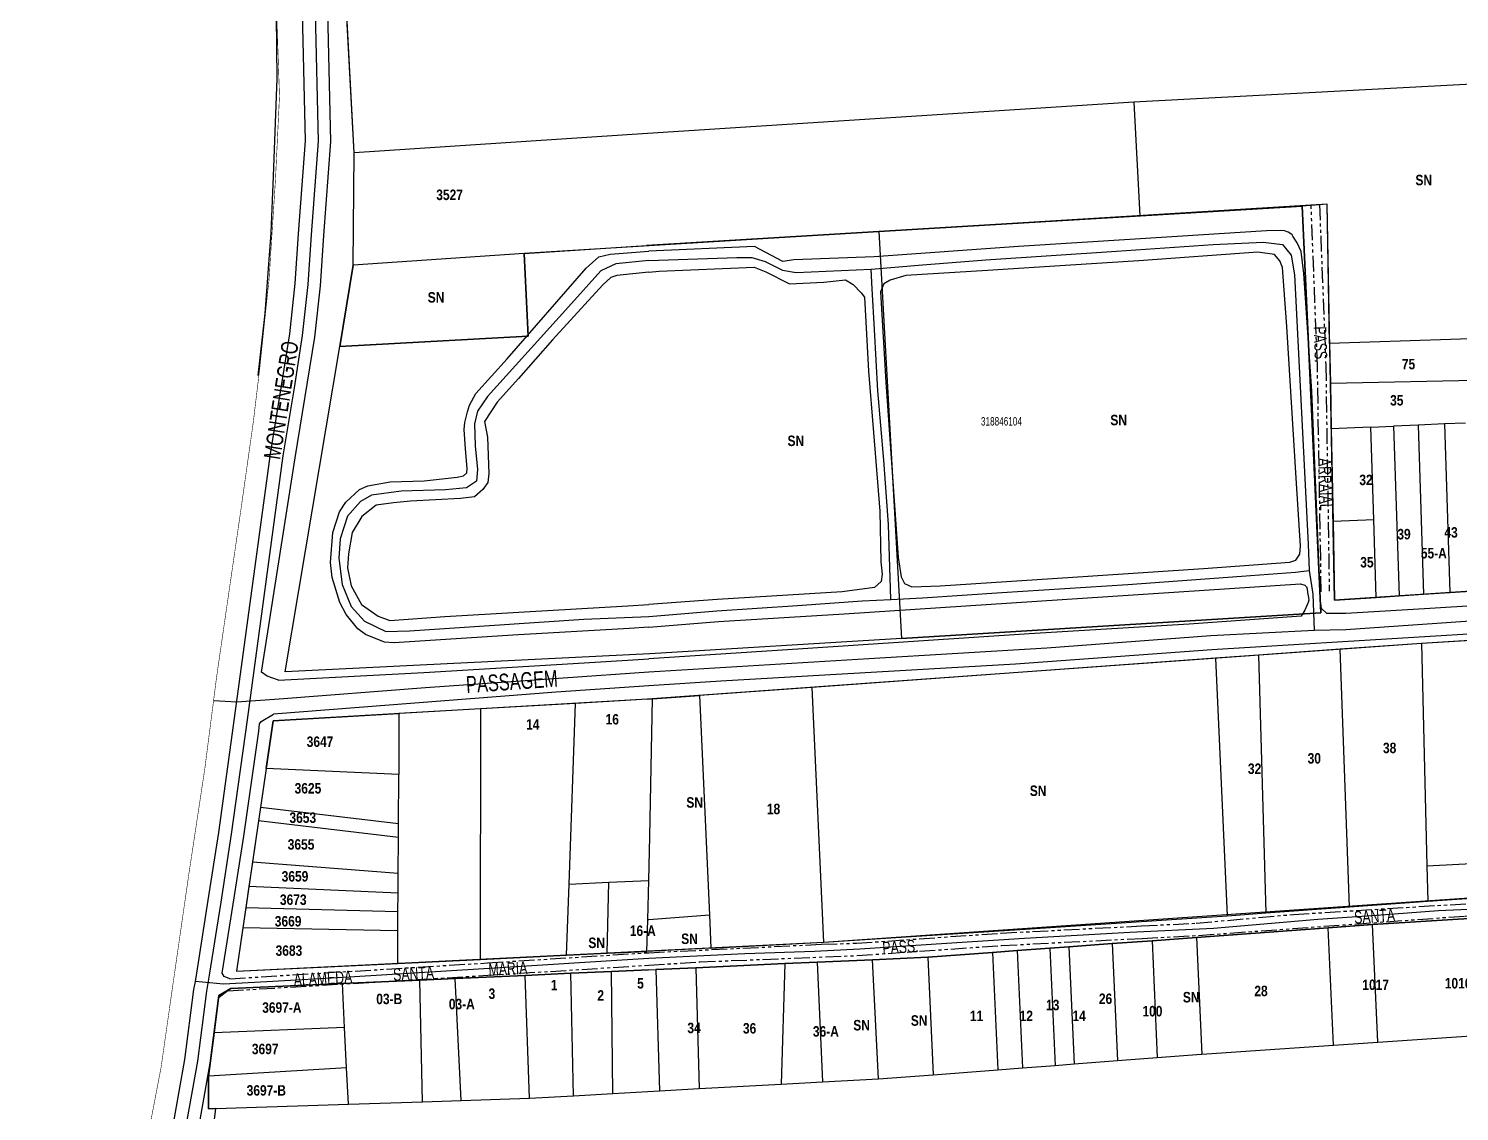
# Model space of a CAD drawing. Extents: x 204834 to 208707, y 4853033 to 4855981.
# Drawn here: x 205648.1 to 205990, y 4853262.4 to 4853521.1 of the extents above; entities that cross this region are included whole.
import ezdxf
from ezdxf.enums import TextEntityAlignment as Align

# ---------------------------------------------------------------- set-up
doc = ezdxf.new("R2010")
doc.units = 0
doc.header["$LTSCALE"] = 1.5
doc.header["$MEASUREMENT"] = 0
doc.linetypes.add('PHANTOMX2', pattern=[5, 2.5, -0.5, 0.5, -0.5, 0.5, -0.5])
for name, color, linetype in [('CD-MALHA-LOTES', 40, 'CONTINUOUS'), ('CD_TXT_QUADRA', 7, 'CONTINUOUS'), ('HD-VALAS-DRENOS', 170, 'CONTINUOUS'), ('LM-LIM-SETOR-FISCAL', 7, 'CONTINUOUS'), ('RU-QUADRAS', 6, 'CONTINUOUS'), ('SV-EIXO-ROD-ESTR', 7, 'CONTINUOUS'), ('SV-EIXO-RUA-N-PAV', 6, 'CONTINUOUS'), ('SV-EIXO-RUA-PAV', 20, 'CONTINUOUS'), ('SV-EST-MUNIC-PAV', 1, 'CONTINUOUS'), ('SV-RUA-NAO-PAV-S-GUIA-C-GUIA', 7, 'PHANTOMX2'), ('SV-RUA-PAVIM-S-GUIA-C-GUIA', 7, 'CONTINUOUS'), ('SV-TXT-MUNIC-PAV', 7, 'CONTINUOUS'), ('SV-TXT-RUA-N-PAV-S-GUIA-C-GUIA', 7, 'CONTINUOUS'), ('SV-TXT-RUA-PAV-S-GUIA-C-GUIA', 7, 'CONTINUOUS'), ('Th_NmrPort', 7, 'CONTINUOUS')]:
    doc.layers.add(name, color=color, linetype=linetype)
doc.styles.add('ARIAL', font='ARIAL.TTF')
doc.styles.get("Standard").update_dxf_attribs({"font": 'swisscbo.ttf'})
doc.linetypes.add('Limite', pattern='A,20,-3,[130,ltypeshp.shx,S=6.35,R=0,X=0,Y=0],-3,20', length=46)

msp = doc.modelspace()

# ---------------------------------------------------------------- linework, layer by layer
at = {"layer": 'CD-MALHA-LOTES', "linetype": 'Continuous'}
for p, q in [((206110.49, 4853514.13), (205912.25, 4853503.52)), ((205912.25, 4853503.52), (205796.05, 4853496.05)), ((205912.25, 4853503.52), (205913.69, 4853476.38)), ((205796.05, 4853496.05), (205725.94, 4853491.4)), ((205725.72, 4853464.62), (205725.94, 4853491.4)), ((205952.49, 4853478.7), (205913.69, 4853476.38)), ((205958.39, 4853479.13), (205952.49, 4853478.7)), ((205956.88, 4853381.52), (205952.49, 4853478.7)), ((205959.02, 4853445.87), (205958.39, 4853479.13)), ((205913.69, 4853476.38), (205851.33, 4853472.64)), ((205851.33, 4853472.64), (205795.79, 4853469.32)), ((205851.33, 4853472.64), (205856.73, 4853375.4)), ((205766.59, 4853467.37), (205795.79, 4853469.32)), ((205725.72, 4853464.62), (205722.47, 4853445.15)), ((205766.59, 4853467.37), (205725.72, 4853464.62)), ((205767.49, 4853447.66), (205766.59, 4853467.37)), ((205722.47, 4853445.15), (205767.49, 4853447.66)), ((206002.81, 4853447.31), (205959.02, 4853445.87)), ((205959.02, 4853445.87), (205959.2, 4853436.41)), ((205959.2, 4853436.41), (206003.18, 4853437.31)), ((205959.2, 4853436.41), (205959.41, 4853425.48)), ((205986.44, 4853426.65), (205980.14, 4853426.38)), ((205991.45, 4853426.87), (205986.44, 4853426.65)), ((205986.44, 4853426.65), (205987.77, 4853386.37)), ((205968.82, 4853425.88), (205959.41, 4853425.48)), ((205959.41, 4853425.48), (205959.83, 4853403.38)), ((205968.82, 4853425.88), (205974.31, 4853426.12)), ((205969.55, 4853403.76), (205968.82, 4853425.88)), ((205980.14, 4853426.38), (205974.31, 4853426.12)), ((205974.31, 4853426.12), (205975.64, 4853385.56)), ((205980.14, 4853426.38), (205981.47, 4853385.95)), ((205969.55, 4853403.76), (205959.83, 4853403.38)), ((205959.83, 4853403.38), (205960.19, 4853384.53)), ((205970.16, 4853385.2), (205969.55, 4853403.76)), ((205970.16, 4853385.2), (205975.64, 4853385.56)), ((205975.64, 4853385.56), (205981.47, 4853385.95)), ((205981.47, 4853385.95), (205987.77, 4853386.37)), ((205987.77, 4853386.37), (205992.77, 4853386.7)), ((205960.19, 4853384.53), (205970.16, 4853385.2)), ((205856.73, 4853375.4), (205956.88, 4853381.52)), ((205856.73, 4853375.4), (205796.59, 4853371.72)), ((205999.99, 4853375.38), (205980.98, 4853374.22)), ((205961.51, 4853372.82), (205941.99, 4853371.41)), ((205980.98, 4853374.22), (205961.51, 4853372.82)), ((205963.77, 4853311.32), (205961.51, 4853372.82)), ((205980.98, 4853374.22), (205982.25, 4853321.12)), ((205931.72, 4853370.67), (205835.3, 4853363.7)), ((205941.99, 4853371.41), (205931.72, 4853370.67)), ((205931.72, 4853370.67), (205934.5, 4853309.12)), ((205941.99, 4853371.41), (205943.77, 4853309.82)), ((205797.2, 4853360.95), (205808.43, 4853361.76)), ((205835.3, 4853363.7), (205808.43, 4853361.76)), ((205808.43, 4853361.76), (205810.81, 4853309.36)), ((205835.3, 4853363.7), (205838.06, 4853302.84)), ((205756.21, 4853358.59), (205736.64, 4853357.47)), ((205756.11, 4853298.71), (205756.21, 4853358.59)), ((205778.79, 4853359.88), (205756.21, 4853358.59)), ((205777.27, 4853316.73), (205778.79, 4853359.88)), ((205796.03, 4853360.87), (205778.79, 4853359.88)), ((205796.03, 4853360.87), (205797.2, 4853360.95)), ((205796.58, 4853328.17), (205797.2, 4853360.95)), ((205736.64, 4853357.47), (205736.57, 4853342.92)), ((205704.9, 4853344.34), (205703.55, 4853335.05)), ((205736.57, 4853342.92), (205704.9, 4853344.34)), ((205736.51, 4853331.11), (205736.57, 4853342.92)), ((205703.55, 4853335.05), (205703.07, 4853331.82)), ((205736.51, 4853331.11), (205703.55, 4853335.05)), ((205703.07, 4853331.82), (205701.63, 4853321.92)), ((205736.49, 4853327.82), (205703.07, 4853331.82)), ((205736.49, 4853327.82), (205736.51, 4853331.11)), ((205736.45, 4853319.25), (205736.49, 4853327.82)), ((205796.31, 4853317.59), (205796.58, 4853328.17)), ((205701.63, 4853321.92), (205700.79, 4853316.17)), ((205736.45, 4853319.25), (205701.63, 4853321.92)), ((205982.25, 4853321.12), (206001.27, 4853322.02)), ((205982.25, 4853321.12), (205982.45, 4853312.63)), ((205736.43, 4853314.56), (205736.45, 4853319.25)), ((205777.27, 4853316.73), (205786.79, 4853317.16)), ((205786.36, 4853300.18), (205786.79, 4853317.16)), ((205786.79, 4853317.16), (205796.31, 4853317.59)), ((205796.07, 4853308.22), (205796.31, 4853317.59)), ((205700.79, 4853316.17), (205700.04, 4853311.05)), ((205736.43, 4853314.56), (205700.79, 4853316.17)), ((205736.4, 4853310.12), (205736.43, 4853314.56)), ((205776.68, 4853299.71), (205777.27, 4853316.73)), ((205982.45, 4853312.63), (206001.46, 4853313.97)), ((205700.04, 4853311.05), (205699.34, 4853306.26)), ((205736.4, 4853310.12), (205700.04, 4853311.05)), ((205943.77, 4853309.82), (205963.77, 4853311.32)), ((205963.77, 4853311.32), (205982.45, 4853312.63)), ((205736.38, 4853305.56), (205736.4, 4853310.12)), ((205795.87, 4853300.64), (205796.07, 4853308.22)), ((205796.07, 4853308.22), (205796.34, 4853308.25)), ((205796.34, 4853308.25), (205810.81, 4853309.36)), ((205810.81, 4853309.36), (205811.17, 4853301.44)), ((205886.28, 4853305.98), (205934.5, 4853309.12)), ((205934.5, 4853309.12), (205943.77, 4853309.82)), ((205969.1, 4853307.06), (205958.63, 4853306.29)), ((205969.28, 4853307.07), (205969.1, 4853307.06)), ((205997.43, 4853308.82), (205969.28, 4853307.07)), ((205970.55, 4853278.97), (205969.28, 4853307.07)), ((205699.34, 4853306.26), (205697.82, 4853295.88)), ((205736.38, 4853305.56), (205699.34, 4853306.26)), ((205736.34, 4853297.75), (205736.38, 4853305.56)), ((205838.06, 4853302.84), (205886.28, 4853305.98)), ((205927.24, 4853303.98), (205916.58, 4853303.2)), ((205958.63, 4853306.29), (205927.24, 4853303.98)), ((205927.24, 4853303.98), (205928.5, 4853276.08)), ((205959.9, 4853278.24), (205958.63, 4853306.29)), ((205776.68, 4853299.71), (205786.36, 4853300.18)), ((205786.36, 4853300.18), (205795.87, 4853300.64)), ((205811.17, 4853301.44), (205795.87, 4853300.64)), ((205811.17, 4853301.44), (205838.06, 4853302.84)), ((205878.44, 4853300.4), (205863.01, 4853299.26)), ((205884.36, 4853300.83), (205878.44, 4853300.4)), ((205878.44, 4853300.4), (205879.71, 4853272.37)), ((205892.17, 4853301.4), (205884.36, 4853300.83)), ((205884.36, 4853300.83), (205885.63, 4853272.82)), ((205896.73, 4853301.74), (205892.17, 4853301.4)), ((205892.17, 4853301.4), (205893.43, 4853273.41)), ((205907.08, 4853302.5), (205896.73, 4853301.74)), ((205896.73, 4853301.74), (205898, 4853273.76)), ((205916.58, 4853303.2), (205907.08, 4853302.5)), ((205907.08, 4853302.5), (205908.35, 4853274.55)), ((205916.58, 4853303.2), (205917.84, 4853275.27)), ((205697.82, 4853295.88), (205736.34, 4853297.75)), ((205736.34, 4853297.75), (205756.11, 4853298.71)), ((205756.11, 4853298.71), (205776.68, 4853299.71)), ((205807.54, 4853296.75), (205798.04, 4853296.32)), ((205828.87, 4853297.71), (205807.54, 4853296.75)), ((205807.54, 4853296.75), (205808.35, 4853267.86)), ((205828.87, 4853297.71), (205827.94, 4853268.93)), ((205836.54, 4853298.06), (205828.87, 4853297.71)), ((205849.78, 4853298.66), (205836.54, 4853298.06)), ((205836.54, 4853298.06), (205837.83, 4853269.47)), ((205863.01, 4853299.26), (205849.78, 4853298.66)), ((205851.22, 4853270.2), (205849.78, 4853298.66)), ((205863.01, 4853299.26), (205864.28, 4853271.19)), ((205741.62, 4853293.8), (205723.12, 4853292.98)), ((205750.1, 4853294.18), (205741.62, 4853293.8)), ((205742.26, 4853264.7), (205741.62, 4853293.8)), ((205766.8, 4853294.92), (205750.1, 4853294.18)), ((205751.49, 4853265.01), (205750.1, 4853294.18)), ((205777.67, 4853295.41), (205766.8, 4853294.92)), ((205767.8, 4853265.55), (205766.8, 4853294.92)), ((205787.43, 4853295.85), (205777.67, 4853295.41)), ((205778.33, 4853266.16), (205777.67, 4853295.41)), ((205796.27, 4853296.24), (205787.43, 4853295.85)), ((205787.75, 4853266.71), (205787.43, 4853295.85)), ((205796.27, 4853296.24), (205798.04, 4853296.32)), ((205798.04, 4853296.32), (205798.86, 4853267.35)), ((205723.64, 4853282.48), (205723.12, 4853292.98)), ((205692.48, 4853281.16), (205691.15, 4853270.8)), ((205723.64, 4853282.48), (205692.48, 4853281.16)), ((205724.12, 4853272.83), (205723.64, 4853282.48)), ((205970.55, 4853278.97), (205999.29, 4853280.94)), ((205917.84, 4853275.27), (205928.35, 4853276.07)), ((205928.35, 4853276.07), (205928.5, 4853276.08)), ((205928.5, 4853276.08), (205959.9, 4853278.24)), ((205959.9, 4853278.24), (205970.55, 4853278.97)), ((205724.12, 4853272.83), (205691.15, 4853270.8)), ((205724.54, 4853264.12), (205724.12, 4853272.83)), ((205879.71, 4853272.37), (205885.63, 4853272.82)), ((205885.63, 4853272.82), (205893.43, 4853273.41)), ((205893.43, 4853273.41), (205898, 4853273.76)), ((205898, 4853273.76), (205908.35, 4853274.55)), ((205908.35, 4853274.55), (205917.84, 4853275.27)), ((205691.15, 4853270.8), (205691.13, 4853263.01)), ((205827.94, 4853268.93), (205837.83, 4853269.47)), ((205837.83, 4853269.47), (205851.22, 4853270.2)), ((205851.22, 4853270.2), (205864.28, 4853271.19)), ((205864.28, 4853271.19), (205879.71, 4853272.37)), ((205767.8, 4853265.55), (205778.33, 4853266.16)), ((205778.33, 4853266.16), (205787.75, 4853266.71)), ((205787.75, 4853266.71), (205798.86, 4853267.35)), ((205798.86, 4853267.35), (205808.35, 4853267.86)), ((205808.35, 4853267.86), (205827.94, 4853268.93)), ((205691.13, 4853263.01), (205692.85, 4853263.07)), ((205692.85, 4853263.07), (205724.54, 4853264.12)), ((205724.54, 4853264.12), (205742.26, 4853264.7)), ((205742.26, 4853264.7), (205751.49, 4853265.01)), ((205751.49, 4853265.01), (205767.8, 4853265.55))]:
    msp.add_line(p, q, dxfattribs=at)
for points in [[(205725.94, 4853491.4), (205724.4, 4853519.82), (205722.87, 4853548.23)], [(205796.59, 4853371.72), (205709.45, 4853367.45), (205722.47, 4853445.15)], [(205704.9, 4853344.34), (205706.57, 4853355.74), (205736.64, 4853357.47)], [(205723.12, 4853292.98), (205696.49, 4853291.79), (205693.63, 4853290.07), (205692.48, 4853281.16)], [(205691.78, 4853163.5), (205680.76, 4853162.97), (205692.85, 4853263.07)]]:
    msp.add_lwpolyline(points, dxfattribs=at)
at = {"layer": 'HD-VALAS-DRENOS'}
msp.add_lwpolyline([(205703.02, 4853438.19), (205704.66, 4853453), (205706.07, 4853472.32), (205706.62, 4853485.85), (205707.55, 4853509.22), (205707.27, 4853531.66), (205705.16, 4853562.24), (205704.04, 4853575.93), (205702.29, 4853591.09), (205700.24, 4853604.99), (205697.73, 4853621.22), (205690.04, 4853657.07), (205683.86, 4853680.01), (205677.05, 4853701.07), (205670.4, 4853719.36)], dxfattribs=at)
at = {"layer": 'LM-LIM-SETOR-FISCAL', "linetype": 'Limite', "ltscale": 0.1, "const_width": 0.13, "flags": 128}
msp.add_lwpolyline([(208132.13, 4853213.19), (208114.89, 4853209.76), (208079.6, 4853197.34), (208051.55, 4853180.72), (208025.58, 4853147.48), (208008.96, 4853121.51), (207990.27, 4853095.54), (207977.18, 4853074.27), (207977.18, 4853074.27), (207977.25, 4853074.22), (207977.18, 4853074.27), (207956.1, 4853085.93), (207945.82, 4853090.68), (207936.07, 4853099.64), (207925.79, 4853113.08), (207912.87, 4853122.04), (207901.27, 4853129.42), (207885.99, 4853134.43), (207866.22, 4853130.48), (207857.06, 4853117.3), (207855.74, 4853109.65), (207854.29, 4853104.12), (207849.81, 4853098.58), (207843.48, 4853094.63), (207832.35, 4853091.47), (207826.81, 4853088.04), (207822.46, 4853090.02), (207820.49, 4853094.5), (207817.85, 4853098.72), (207811.26, 4853102.27), (207805.07, 4853103.59), (207799.14, 4853104.38), (207790.7, 4853104.38), (207787.01, 4853100.03), (207786.62, 4853093.31), (207788.2, 4853087.12), (207790.57, 4853079.61), (207790.97, 4853071.24), (207790.84, 4853064.52), (207788.33, 4853057.66), (207782.8, 4853050.28), (207778.71, 4853047.25), (207773.44, 4853045.67), (207762.04, 4853043.3), (207754.13, 4853041.45), (207747.15, 4853035.92), (207736.87, 4853033.41), (207724.88, 4853033.81), (207719.34, 4853036.97), (207718.29, 4853046.46), (207718.15, 4853057.73), (207718.02, 4853064.06), (207716.7, 4853070.78), (207713.41, 4853075.39), (207708.27, 4853076.71), (207703.66, 4853075.26), (207699.7, 4853071.57), (207695.82, 4853066.3), (207691.07, 4853063.26), (207679.08, 4853063.26), (207668.54, 4853066.43), (207663.92, 4853071.17), (207660.23, 4853076.31), (207656.54, 4853081.71), (207653.12, 4853086.99), (207651.8, 4853094.76), (207650.35, 4853101.35), (207645.47, 4853108.07), (207638.75, 4853112.42), (207633.48, 4853114.13), (207625.51, 4853116.05), (207616.55, 4853118.55), (207607.72, 4853121.45), (207599.15, 4853123.03), (207589.26, 4853124.48), (207579.64, 4853122.9), (207567.98, 4853122.5), (207563.63, 4853123.29), (207559.41, 4853125.53), (207549.66, 4853131.07), (207540.31, 4853134.1), (207534.9, 4853135.16), (207526.34, 4853135.42), (207517.37, 4853134.63), (207509.86, 4853132.26), (207501.03, 4853132.12), (207496.16, 4853134.1), (207489.44, 4853138.19), (207485.09, 4853140.95), (207483.24, 4853145.3), (207433.38, 4853135.75), (207434.67, 4853127.72), (207426.82, 4853124.81), (207415.73, 4853122.98), (207396.77, 4853120.95), (207392.49, 4853119.11), (207387.47, 4853118.39), (207381.3, 4853117.24), (207376.56, 4853116.38), (207369.1, 4853115.23), (207357.97, 4853112.75), (207344.5, 4853111.15), (207333.42, 4853111.36), (207328.77, 4853111.37), (207320.7, 4853109.57), (207319.42, 4853105.86), (207317.92, 4853104.36), (207313.42, 4853103), (207306.84, 4853102), (207303.18, 4853099.75), (207300.74, 4853099.94), (207297.24, 4853101.27), (207294.36, 4853102.41), (207290.13, 4853102.41), (207285.91, 4853101.58), (207283.75, 4853100.66), (207281.89, 4853098.7), (207278.14, 4853097.67), (207267.11, 4853095.09), (207250.59, 4853091.4), (207242.24, 4853089.87), (207232.02, 4853089.01), (207225.74, 4853087.76), (207218.42, 4853086.81), (207208.78, 4853084.88), (207201.06, 4853083.36), (207192.55, 4853081.52), (207188.75, 4853080.47), (207183.81, 4853079.34), (207181.54, 4853078.81), (207178.97, 4853078.21), (207175.42, 4853077.24), (207161.51, 4853073.61), (207134.62, 4853067.5), (207121.18, 4853063.43), (207109.77, 4853060.98), (207083.02, 4853055.24), (207071.92, 4853053.66), (207063.04, 4853052.2), (207057.57, 4853051.22), (207048.59, 4853049.32), (207041.5, 4853047.9), (207028.02, 4853045.07), (207018.95, 4853043.22), (207009.04, 4853041.02), (207007.25, 4853052.87), (207006.42, 4853057.28), (207004.98, 4853065.92), (207003.06, 4853076.97), (207001.71, 4853082.51), (207000.15, 4853089.03), (206998.25, 4853095.75), (206995.98, 4853101.99), (206993.74, 4853107.81), (206987.39, 4853105.57), (206977.81, 4853100.47), (206967.6, 4853097.61), (206962.59, 4853093.58), (206958.92, 4853089.46), (206955.6, 4853082.5), (206950.01, 4853078.17), (206943.28, 4853074.5), (206936.66, 4853071.45), (206932.61, 4853069.6), (206929.01, 4853068.36), (206924.61, 4853067.87), (206920.58, 4853068.19), (206915.12, 4853068.72), (206902.95, 4853070.8), (206891.38, 4853067.85), (206880.4, 4853065.73), (206872.64, 4853064.04), (206858.24, 4853060.22), (206847.8, 4853057.54), (206840.17, 4853055.43), (206828.46, 4853052.32), (206822.53, 4853050.63), (206811.52, 4853047.66), (206803.01, 4853045.24), (206783.97, 4853039.27), (206779.35, 4853035.22), (206768.83, 4853039.64), (206726.11, 4853063.48), (206713.2, 4853068.45), (206676.44, 4853090.31), (206672.42, 4853095.9), (206668.43, 4853097.71), (206665.78, 4853098.35), (206614.27, 4853094.76), (206560.2, 4853092.06), (206527.07, 4853088.1), (206526.63, 4853090.28), (206436.89, 4853085.62), (206403.59, 4853083.9), (206378.69, 4853082.54), (206306.59, 4853077.18), (206281.43, 4853073.09), (206250.76, 4853068.13), (206249.32, 4853067.81), (206241.73, 4853106.06), (206174.74, 4853099.25), (206115.25, 4853096.39), (206097.24, 4853093.29), (206088.22, 4853093.5), (206047.56, 4853092.24), (205987.11, 4853086.63), (205973.22, 4853086.23), (205954.27, 4853084.91), (205875.14, 4853081.42), (205864.61, 4853080.53), (205796.33, 4853076.78), (205791.35, 4853076.88), (205760.46, 4853075.4), (205708.12, 4853073.2), (205697.96, 4853072.98), (205694.02, 4853072.84), (205648.48, 4853073.83), (205657.67, 4853139.89), (205663.09, 4853176.52), (205673.5, 4853240.08), (205679.81, 4853273), (205682.39, 4853291.1), (205686.45, 4853319.25), (205690.23, 4853344.16), (205693.06, 4853366.18), (205695.8, 4853385.06), (205698.77, 4853405.47), (205701.84, 4853427.15), (205703.38, 4853440.04), (205705.6, 4853461.25), (205707.13, 4853485.05), (205708.09, 4853504.93), (205707.25, 4853529.87), (205706.63, 4853547.82), (205704.33, 4853573.07), (205701.82, 4853593.22), (205697.65, 4853618.26), (205692.43, 4853645.81), (205685.96, 4853670.23), (205679.7, 4853691.73), (205670, 4853719.35), (205658.78, 4853745.51), (205610.54, 4853829.65), (205562.78, 4853902.04), (205476.94, 4854024.43), (205418.69, 4854109.18), (205356.81, 4854200.14), (205285.27, 4854304.56), (205232.63, 4854379.82), (205148.32, 4854500.33), (205059.6, 4854625.34), (204995.99, 4854716.47), (204934.98, 4854801.22), (204887.55, 4854871.19), (204871.08, 4854893.76), (204835.64, 4854946.28), (204834.25, 4854948.2), (204845.64, 4854959.83), (204876.75, 4854964.71), (204914.35, 4854970.84), (204996.87, 4854983.31), (205090.66, 4854997.71), (205105.98, 4854999.94), (205187.94, 4855012.05), (205245.94, 4855021.11), (205272.68, 4855025.85), (205289.82, 4855028.52), (205353.63, 4855038.1), (205379.87, 4855044.32), (205380.17, 4855053.59), (205399.55, 4855054.95), (205426.54, 4855056.03), (205437.99, 4855056.62), (205499.63, 4855060.67), (205539.31, 4855063.19), (205567.09, 4855064.98), (205582.41, 4855066.09), (205635.91, 4855070), (205692.95, 4855073.42), (205739.37, 4855076.32), (205755.85, 4855076.88), (205779.09, 4855078.91), (205796.39, 4855080.33), (205832.27, 4855082.2), (205855.36, 4855083.58), (205884.96, 4855084.97), (205904.85, 4855085.43), (205945.85, 4855088.06), (205975.45, 4855089.94), (205990.04, 4855090.61), (206010.45, 4855091.62), (206021.42, 4855091.93), (206022.38, 4855094.63), (206023.19, 4855099.07), (206023.73, 4855105.32), (206023.73, 4855114.57), (206023.61, 4855122.77), (206023.73, 4855128.91), (206023.31, 4855148.74), (206059.09, 4855155.08), (206090.43, 4855139.24), (206138.56, 4855111.07), (206178.75, 4855088.19), (206206.79, 4855072.52), (206222.46, 4855062.86), (206230.38, 4855057.64), (206237.19, 4855052.51), (206245.02, 4855046.96), (206277.61, 4855028.92), (206315.11, 4855009.06), (206322.43, 4855004.94), (206334.61, 4854998.15), (206344.05, 4854991.94), (206370.01, 4854978.16), (206377.13, 4854974.52), (206383.62, 4854970.88), (206391.86, 4854965.97), (206400.96, 4854960.99), (206409.67, 4854956.24), (206418.06, 4854951.81), (206428.03, 4854946.58), (206436.74, 4854941.99), (206446.39, 4854936.45), (206454.94, 4854931.86), (206463.33, 4854927.27), (206473.94, 4854921.41), (206483.44, 4854916.66), (206493.49, 4854911.28), (206502.2, 4854906.53), (206509.16, 4854902.73), (206517.55, 4854899.17), (206528.48, 4854896), (206549.69, 4854889.67), (206564.41, 4854883.97), (206567.2, 4854879.08), (206570.83, 4854883.26), (206576.05, 4854891.17), (206582.86, 4854902.57), (206588.24, 4854910.17), (206594.1, 4854919.67), (206601.38, 4854929.09), (206611.99, 4854937.95), (206625.76, 4854949.98), (206640.32, 4854965.18), (206646.34, 4854973.73), (206650.93, 4854980.7), (206656.31, 4854989.4), (206659.8, 4854993.84), (206666.37, 4855000.56), (206674.91, 4855008.32), (206682.51, 4855016.24), (206687.1, 4855021.3), (206689.8, 4855026.21), (206695.97, 4855035.87), (206702.46, 4855046.95), (206709.74, 4855060.01), (206715.44, 4855068.88), (206721.77, 4855075.21), (206727.79, 4855082.65), (206732.22, 4855088.66), (206736.5, 4855097.05), (206739.58, 4855106.79), (206740.85, 4855116.29), (206741.17, 4855125.63), (206741.64, 4855134.02), (206741.17, 4855142.09), (206742.12, 4855150.72), (206742.75, 4855160.06), (206742.43, 4855173.36), (206743.07, 4855183.81), (206745.76, 4855192.36), (206748.45, 4855197.74), (206758.11, 4855205.5), (206768.24, 4855208.82), (206775.2, 4855210.56), (206778.84, 4855212.3), (206783.44, 4855216.26), (206786.6, 4855221.64), (206789.29, 4855225.29), (206792.14, 4855229.4), (206795.63, 4855232.73), (206801.01, 4855234.47), (206808.45, 4855236.21), (206816.52, 4855237.63), (206822.22, 4855240.17), (206827.6, 4855242.54), (206831.4, 4855244.28), (206836.63, 4855244.44), (206839.95, 4855243.97), (206842.19, 4855243.65), (206845.62, 4855240.46), (206849.62, 4855235.99), (206854.58, 4855232.12), (206859.64, 4855229.78), (206864.76, 4855227.39), (206870.2, 4855225.04), (206874.73, 4855222.3), (206878.92, 4855219.29), (206882.98, 4855215.83), (206887.98, 4855212.7), (206893.95, 4855209.85), (206900.29, 4855207.85), (206907.15, 4855206.19), (206913.73, 4855205.04), (206920.81, 4855203.6), (206927.56, 4855201.94), (206933.6, 4855200.48), (206939.89, 4855199.17), (206945.67, 4855197.5), (206951.88, 4855196.77), (206955.65, 4855197.17), (206957.31, 4855197.34), (206961.86, 4855199.66), (206966.53, 4855198.43), (206972.05, 4855197.76), (206977.41, 4855196.39), (206983.23, 4855195.87), (206988.52, 4855195.58), (206994.38, 4855194.99), (206999.44, 4855194.4), (207005.61, 4855193.62), (207012.36, 4855193.6), (207017.57, 4855195.37), (207023.03, 4855199.41), (207027.73, 4855202.05), (207032.27, 4855204.91), (207036.83, 4855207.98), (207041.71, 4855210.66), (207047.65, 4855212.46), (207053.63, 4855214.05), (207060.03, 4855216.42), (207065.62, 4855219.18), (207071.3, 4855222.28), (207076, 4855226.44), (207079.82, 4855231.03), (207081.1, 4855236.76), (207082.6, 4855241.31), (207088.02, 4855243.94), (207090.58, 4855249.59), (207089.81, 4855256.18), (207088.3, 4855261.39), (207091.68, 4855264.78), (207096.44, 4855266.15), (207101.11, 4855269.63), (207105.02, 4855274.18), (207109.74, 4855275.56), (207115.56, 4855275.11), (207120.83, 4855274.22), (207125.84, 4855273.37), (207131.74, 4855271.63), (207137.13, 4855270.1), (207140.28, 4855270.08), (207149.52, 4855272.92), (207159.75, 4855279.15), (207168.21, 4855287.16), (207178.44, 4855293.84), (207190.46, 4855299.18), (207198.91, 4855306.29), (207210.48, 4855312.52), (207226.05, 4855320.31), (207238.96, 4855331.88), (207248.75, 4855350.57), (207250.97, 4855379.94), (207256.76, 4855404.86), (207263.43, 4855423.99), (207271.89, 4855446.69), (207282.57, 4855472.94), (207294.81, 4855494.97), (207326.84, 4855524.34), (207365.56, 4855558.16), (207387.07, 4855586.87), (207407.16, 4855615.16), (207422.96, 4855638.92), (207434.53, 4855666.07), (207438.09, 4855689.65), (207436.31, 4855734.15), (207437.65, 4855776.65), (207435.87, 4855804.68), (207437.2, 4855838.5), (207442.99, 4855862.09), (207450.11, 4855888.79), (207460.34, 4855908.81), (207484.89, 4855935.84), (207514.89, 4855951.47), (207555.87, 4855955.7), (207618.39, 4855944.29), (207657.68, 4855935.84), (207679.23, 4855930.77), (207701.08, 4855927.5), (207727.34, 4855933.29), (207757.59, 4855943.08), (207797.2, 4855948.42), (207840.36, 4855943.52), (207880.86, 4855931.06), (207908.47, 4855922.08), (207928.08, 4855916.75), (207978.98, 4855907.33), (207988.92, 4855905.77), (208022.36, 4855902.14), (208058.85, 4855901.25), (208090, 4855903.03), (208114.96, 4855908.68), (208130.68, 4855913.81), (208161.85, 4855928.41), (208188.89, 4855948.62), (208218.29, 4855981.06), (208246.45, 4855971.34), (208278.32, 4855947.49), (208315.9, 4855902.87), (208367.57, 4855812.45), (208407.49, 4855740.82), (208443.9, 4855682.11), (208501.44, 4855564.09), (208520.23, 4855513.59), (208554.28, 4855420.83), (208582.46, 4855346.85), (208608.3, 4855254.08), (208634.13, 4855164.83), (208662.31, 4855069.71), (208689.32, 4854981.64), (208696.37, 4854928.8), (208702.51, 4854871.1), (208702.64, 4854844.17), (208698.6, 4854815.34), (208685.17, 4854772.09), (208669.12, 4854736.78), (208666.53, 4854731.08), (208618.81, 4854675.16), (208569.26, 4854639.06), (208558.41, 4854631.16), (208530.44, 4854622.7), (208494.29, 4854611.78), (208442.09, 4854593.13), (208386.91, 4854561.82), (208367.53, 4854543.92), (208320.55, 4854507.76), (208301.91, 4854481.66), (208287, 4854448.85), (208272.08, 4854390.69), (208264.63, 4854342.97), (208264.41, 4854341.07), (208259.41, 4854296.74), (208259.41, 4854241.19), (208259.41, 4854191.98), (208256.43, 4854122.63), (208248.97, 4854065.96), (208232.56, 4854015.63), (208216.16, 4853966.42), (208198.26, 4853911.24), (208184.84, 4853872.46), (208177.39, 4853828.47), (208173.66, 4853792.31), (208166.95, 4853749.8), (208162.4, 4853719.3), (208164.42, 4853685.56), (208172.06, 4853630.34), (208197.55, 4853545.38), (208223.89, 4853510.55), (208245.13, 4853460.42), (208259.57, 4853406.68), (208260.42, 4853403.5), (208260.52, 4853398.64), (208261.27, 4853362.72), (208252.77, 4853293.05), (208222.19, 4853252.27), (208166.97, 4853226.79)], close=True, dxfattribs=at)
at = {"layer": 'RU-QUADRAS', "linetype": 'Continuous'}
for points in [[(206045.81, 4853390.23), (205960.19, 4853384.53), (205958.39, 4853479.13), (205766.59, 4853467.37), (205767.49, 4853447.66), (205722.47, 4853445.15), (205725.72, 4853464.62), (205725.94, 4853491.4), (205720.94, 4853583.94), (205717.09, 4853615.03), (205707.09, 4853664.57), (205710.61, 4853665.67), (205693.28, 4853719.48), (205675.87, 4853763.5), (205670.41, 4853762.88), (205658.8, 4853784.72), (205717.78, 4853789.69), (205832.77, 4853793.56), (205925.12, 4853799.17), (205969.98, 4853800.67), (205982.02, 4853803.35), (206012.44, 4853803.15)], [(205680.76, 4853162.97), (205692.85, 4853263.07), (205691.13, 4853263.01), (205691.15, 4853270.8), (205692.48, 4853281.16), (205693.63, 4853290.07), (205696.49, 4853291.79), (205723.12, 4853292.98), (205741.62, 4853293.8), (205750.1, 4853294.18), (205766.8, 4853294.92), (205777.67, 4853295.41), (205787.43, 4853295.85), (205796.27, 4853296.24), (205798.04, 4853296.32), (205807.54, 4853296.75), (205828.87, 4853297.71), (205836.54, 4853298.06), (205849.78, 4853298.66), (205863.01, 4853299.26), (205878.44, 4853300.4), (205884.36, 4853300.83), (205892.17, 4853301.4), (205896.73, 4853301.74), (205907.08, 4853302.5), (205916.58, 4853303.2), (205927.24, 4853303.98), (205958.63, 4853306.29), (205969.28, 4853307.07), (205997.43, 4853308.82)]]:
    msp.add_lwpolyline(points, dxfattribs=at)
msp.add_lwpolyline([(205709.45, 4853367.45), (205722.47, 4853445.15), (205767.49, 4853447.66), (205766.59, 4853467.37), (205795.79, 4853469.32), (205851.33, 4853472.64), (205952.49, 4853478.7), (205956.88, 4853381.52), (205856.73, 4853375.4), (205796.59, 4853371.72), (205709.45, 4853367.45)], close=True, dxfattribs=at)
msp.add_lwpolyline([(206650.8, 4853414.29), (206532.26, 4853407.32), (206538, 4853327.22), (206534.81, 4853327.09), (206529.28, 4853407.31), (205980.98, 4853374.22), (205796.03, 4853360.87), (205706.57, 4853355.74), (205697.82, 4853295.88), (205838.06, 4853302.84), (206041.03, 4853316.75), (206076.59, 4853318.59), (206074.66, 4853359), (206076.77, 4853359.07), (206078.74, 4853318.7), (206127.18, 4853321.2), (206137.7, 4853188.93), (206250.97, 4853195.93), (206270.21, 4853071.28, -0.033669), (206333.9, 4853079.74, -0.005939), (206526.63, 4853090.28), (206527.07, 4853088.1), (206555.01, 4853091.91), (206644.85, 4853096.49)], format="xyb", dxfattribs=at)
at = {"layer": 'SV-EIXO-ROD-ESTR'}
for points in [[(205653.39, 4853073.72), (205653.47, 4853074.41), (205661.73, 4853127.14), (205664.45, 4853144.87), (205668.52, 4853172.33), (205672.68, 4853198.45), (205681.43, 4853251.9), (205685.5, 4853274.85), (205687.66, 4853291.55), (205688, 4853293.44), (205688.35, 4853295.47), (205691.08, 4853312.88), (205693.59, 4853329.07), (205697.37, 4853356.4), (205705.94, 4853419.49), (205708.59, 4853435.76), (205710.54, 4853448.2), (205711.87, 4853460.21), (205712.67, 4853472.08), (205714.34, 4853494.29), (205713.62, 4853524.91)], [(205692.35, 4853360.61), (205697.9, 4853360.3)]]:
    msp.add_lwpolyline(points, dxfattribs=at)
at = {"layer": 'SV-EIXO-RUA-N-PAV'}
for points in [[(206002.81, 4853311.13), (205985.02, 4853310.33), (205970.25, 4853309.19), (205956.2, 4853308.3), (205931.27, 4853306.13), (205911.25, 4853305.16), (205886.09, 4853303.73), (205867.43, 4853302.53), (205846.79, 4853301.16), (205835.9, 4853300.65), (205819.28, 4853300.02), (205796.35, 4853298.97)], [(205796.35, 4853298.97), (205756.93, 4853296.44), (205724.73, 4853294.46), (205705.05, 4853293.4), (205694.69, 4853292.81), (205688, 4853293.44)]]:
    msp.add_lwpolyline(points, dxfattribs=at)
at = {"layer": 'SV-EIXO-RUA-PAV'}
for points in [[(205796.35, 4853465.7), (205817.39, 4853466.43), (205820.96, 4853466.43), (205824.15, 4853465.44), (205828.28, 4853463.41), (205831.58, 4853462.8), (205849.43, 4853463.6), (205861.77, 4853464.66), (205876.83, 4853465.87), (205908.08, 4853467.89), (205931.21, 4853469.55), (205943.12, 4853470.07), (205947.78, 4853469.55), (205949.85, 4853466.96), (205950.63, 4853462.31), (205953.88, 4853397.93), (205954.11, 4853391.66), (205955.03, 4853385.95), (205955.31, 4853377.41)], [(205796.35, 4853465.7), (205788.47, 4853464.87), (205784.9, 4853463.24), (205777.11, 4853454.64), (205757.8, 4853433.22), (205755.37, 4853429.73), (205754.72, 4853426.65), (205754.88, 4853421.46), (205755.37, 4853415.78), (205755.2, 4853413.02), (205752.77, 4853411.39), (205747.74, 4853410.91), (205737.19, 4853410.58), (205730.05, 4853409.61), (205727.45, 4853408.15), (205724.37, 4853404.58), (205722.58, 4853399.22), (205722.26, 4853394.6), (205723.07, 4853388.27), (205725.18, 4853383.07), (205728.43, 4853379.5), (205733.46, 4853377.07), (205739.14, 4853377.23), (205758.29, 4853378.53), (205780.85, 4853379.99), (205796.35, 4853380.66)], [(205854.2, 4853384.75), (205853.58, 4853402.59), (205852.46, 4853418.03), (205851.07, 4853434.6), (205850.23, 4853449.25), (205849.68, 4853458.94), (205849.43, 4853463.6)], [(205796.34, 4853367.42), (205848.88, 4853370.59), (205891.45, 4853373.13), (205930.63, 4853376.1), (205955.31, 4853377.41), (205962.92, 4853377.58), (205997.23, 4853379.91), (206050.47, 4853383.66), (206059.82, 4853384.15), (206121.34, 4853387.96), (206129.39, 4853388.38), (206172.17, 4853391.77), (206230.73, 4853395.37), (206270.75, 4853397.28), (206314.49, 4853400.03), (206356, 4853402.78), (206415.61, 4853406.38), (206450.77, 4853408.5), (206499.55, 4853411.52), (206509.68, 4853412.08), (206530.11, 4853413.23), (206563.44, 4853415.28), (206600.29, 4853417.19), (206638.73, 4853419.73)], [(205796.35, 4853380.66), (205812.62, 4853381.97), (205831.84, 4853383.28), (205847.31, 4853384.43), (205854.2, 4853384.75), (205861.75, 4853385.09), (205880.65, 4853386.37), (205910.76, 4853388.3), (205937.94, 4853390.29), (205950.84, 4853391.25), (205954.11, 4853391.66)], [(205697.9, 4853360.3), (205708.02, 4853360.99), (205742.94, 4853363.65), (205775.85, 4853365.98), (205796.34, 4853367.42)]]:
    msp.add_lwpolyline(points, dxfattribs=at)
at = {"layer": 'SV-EST-MUNIC-PAV'}
for points in [[(205707.89, 4853365.4), (205705.17, 4853366.43), (205703.76, 4853367.32), (205711.87, 4853418.54), (205716.5, 4853447.4), (205717.85, 4853459.68), (205718.66, 4853471.65), (205720.35, 4853494.14), (205719.62, 4853525.07), (205719.06, 4853540.55), (205719.59, 4853541.59), (205720.49, 4853542.58), (205722.15, 4853543.44)], [(205716.62, 4853524.98), (205717.35, 4853494.22), (205715.67, 4853471.86), (205714.86, 4853459.95), (205713.53, 4853447.8), (205711.56, 4853435.28), (205708.91, 4853419.05), (205700.35, 4853355.99), (205696.56, 4853328.64), (205694.05, 4853312.42), (205691.32, 4853294.98), (205690.64, 4853291.1), (205688.47, 4853274.39), (205684.39, 4853251.39), (205675.64, 4853197.96), (205670.75, 4853167.86), (205667.42, 4853144.42), (205664.5, 4853125.87), (205656.47, 4853073.66)], [(205696.25, 4853294.11), (205694.84, 4853294.64), (205694.43, 4853295.46), (205697.01, 4853311.96), (205699.53, 4853328.19), (205703.19, 4853353.28), (205703.29, 4853355), (205703.7, 4853355.6), (205706.67, 4853357.34)], [(205695.75, 4853291.22), (205693.45, 4853289.47), (205691.44, 4853273.94), (205687.35, 4853250.89), (205678.6, 4853197.46), (205674.95, 4853176.46)]]:
    msp.add_lwpolyline(points, dxfattribs=at)
at = {"layer": 'SV-RUA-NAO-PAV-S-GUIA-C-GUIA'}
for points in [[(205957, 4853386.54), (205956.1, 4853440.61), (205954.59, 4853478.89), (205956.58, 4853479.06), (205958.1, 4853440.67), (205958.92, 4853386.72)], [(205796.35, 4853300.33), (205837.58, 4853302.34), (205845.97, 4853302.6), (205880.54, 4853305.01), (205914.1, 4853306.72), (205927.11, 4853307.39), (205950.38, 4853309.47), (206018.81, 4853313.73), (206076.69, 4853316.93), (206075.72, 4853336.91), (206074.66, 4853359), (206076.77, 4853359.07), (206078.79, 4853316.97), (206089.79, 4853317.65), (206125.66, 4853321.04), (206129.11, 4853281.13), (206136.44, 4853186.74), (206139.56, 4853159.37)], [(205796.35, 4853297.36), (205808.55, 4853298.13), (205846.07, 4853299.64), (205880.64, 4853302.05), (205914.2, 4853303.76), (205927.67, 4853304.46), (205991.38, 4853309.09), (206024.93, 4853311.08), (206042.37, 4853311.91), (206087.87, 4853314.89), (206125.18, 4853317.87), (206127.73, 4853286.76), (206131.8, 4853221.17), (206133.5, 4853191.31), (206135.11, 4853159.18)], [(205696.25, 4853294.11), (205757.81, 4853297.89), (205796.35, 4853300.33)], [(205695.75, 4853291.22), (205757.91, 4853294.93), (205796.35, 4853297.36)]]:
    msp.add_lwpolyline(points, dxfattribs=at)
at = {"layer": 'SV-RUA-PAVIM-S-GUIA-C-GUIA'}
for points in [[(205995.74, 4853383.36), (205981.7, 4853382.49), (205962.9, 4853381.37), (205958.31, 4853381.35), (205957.07, 4853382.54), (205956.82, 4853384.47), (205954.79, 4853434.48), (205952.83, 4853462.6), (205952.18, 4853467.85), (205951.29, 4853469.92), (205950.24, 4853471.54), (205950.04, 4853471.8), (205949.53, 4853472.25), (205949.14, 4853472.48), (205948.26, 4853472.77), (205947.59, 4853472.83), (205943.94, 4853472.75), (205912.58, 4853470.79), (205884.71, 4853469.08), (205850.19, 4853466.57), (205831.02, 4853465.86), (205828.33, 4853465.49), (205821.61, 4853469.05), (205796.34, 4853467.95), (205796.34, 4853467.95)], [(205796.35, 4853378.09), (205791.64, 4853377.75), (205763.87, 4853376.15), (205735.46, 4853374.37), (205733.15, 4853374.53), (205728.68, 4853376.34), (205726.82, 4853377.67), (205724.02, 4853381.12), (205722.5, 4853384), (205720.69, 4853389.98), (205720.3, 4853393.54), (205720.85, 4853400.72), (205722.45, 4853405.65), (205723.91, 4853407.96), (205727.19, 4853410.99), (205729.18, 4853411.88), (205734.56, 4853412.84), (205742.69, 4853413.09), (205750.55, 4853413.97), (205752.06, 4853414.27), (205752.85, 4853414.94), (205752.94, 4853415.97), (205752.54, 4853420.7), (205752.18, 4853425.32), (205752.38, 4853427.02), (205753.02, 4853429.57), (205753.53, 4853431.17), (205754.97, 4853433.94), (205762.53, 4853442.21), (205781.37, 4853463.87), (205784.43, 4853466.54), (205787.07, 4853467.18), (205796.35, 4853467.94)], [(205901.24, 4853390.26), (205928.91, 4853392.13), (205949.5, 4853393.63), (205950.94, 4853394.14), (205951.92, 4853395.52), (205952.02, 4853397.56), (205951.07, 4853412.39), (205948.76, 4853449.96), (205947.79, 4853464.05), (205947.13, 4853465.65), (205945.82, 4853467.16), (205941.89, 4853467.66), (205913.43, 4853465.62), (205897.07, 4853464.58), (205877.23, 4853463.33), (205857.77, 4853462.13), (205853.97, 4853461), (205852.51, 4853460.09), (205851.66, 4853458.18), (205853, 4853436.67), (205855.94, 4853394.78), (205856.65, 4853390.15), (205857.43, 4853388.54), (205859.15, 4853387.75), (205865.96, 4853388.01), (205901.32, 4853390.27)], [(205796.34, 4853462.92), (205798.84, 4853463.18), (205821.49, 4853464.1), (205824.28, 4853463.03), (205829.92, 4853460.15), (205838.13, 4853460.56), (205843.34, 4853461.12), (205845.17, 4853459.99), (205847.04, 4853457.94), (205847.89, 4853456.9), (205848.86, 4853439.26), (205850.05, 4853424.57), (205851.51, 4853405.8), (205851.81, 4853393.73), (205852.12, 4853390.77), (205851.82, 4853388.99), (205850.23, 4853387.55), (205842.5, 4853386.53), (205812.67, 4853384.72), (205796.34, 4853383.54)], [(205796.35, 4853462.92), (205788.7, 4853462.14), (205787.27, 4853461.6), (205785.36, 4853459.86), (205773.29, 4853446.78), (205765.23, 4853437.48), (205760.09, 4853431.89), (205757.06, 4853427.25), (205757.78, 4853423.5), (205758.08, 4853414.82), (205757.91, 4853412.67), (205756.7, 4853411.01), (205754.65, 4853409.22), (205751.33, 4853408.83), (205739.38, 4853408.17), (205735.35, 4853407.83), (205731.15, 4853407.22), (205727.74, 4853404.51), (205725.49, 4853400.68), (205724.58, 4853395.64), (205724.35, 4853392.28), (205725.22, 4853387.94), (205727.7, 4853383.49), (205731.67, 4853380.71), (205734.44, 4853379.66), (205747.58, 4853380.65), (205766.61, 4853381.76), (205791.29, 4853383.18), (205796.35, 4853383.54)], [(206529.22, 4853409.8), (206509.35, 4853408.68), (206499.5, 4853408.12), (206451.15, 4853405.08), (206415.74, 4853402.98), (206356.19, 4853399.33), (206314.44, 4853396.68), (206270.38, 4853394.13), (206230.72, 4853391.53), (206171.65, 4853388.14), (206129.09, 4853384.82), (205930.88, 4853372.66), (205883.99, 4853369.27), (205813.52, 4853365.19), (205796.34, 4853364.05)], [(205796.35, 4853378.09), (205813.02, 4853379.43), (205843.01, 4853381.25), (205952.03, 4853388.47), (205953.11, 4853388.1), (205953.28, 4853388.01), (205953.51, 4853387.7), (205953.64, 4853387.29), (205953.76, 4853386.39), (205953.97, 4853385.18), (205954.01, 4853384.58), (205953.92, 4853384), (205953.08, 4853382.14), (205952.21, 4853380.69)], [(205952.21, 4853380.69), (205925.46, 4853378.85), (205887.19, 4853376.54), (205833.15, 4853372.92), (205796.34, 4853370.57)], [(205707.89, 4853365.4), (205742.59, 4853367.25), (205783.49, 4853369.75), (205796.35, 4853370.57)], [(205796.35, 4853364.05), (205774.23, 4853362.58), (205706.67, 4853357.34)]]:
    msp.add_lwpolyline(points, dxfattribs=at)

# ---------------------------------------------------------------- texts
at = {"layer": 'CD_TXT_QUADRA', "linetype": 'Continuous', "style": 'ARIAL', "width": 0.7}
msp.add_text('318846104', height=2, dxfattribs=at).set_placement((205880.6, 4853427.28), align=Align.MIDDLE)
at = {"layer": 'SV-TXT-MUNIC-PAV', "style": 'ARIAL', "width": 0.7}
msp.add_text('MONTENEGRO', height=4, rotation=81, dxfattribs=at).set_placement((205708.23, 4853417.97))
at = {"layer": 'SV-TXT-RUA-N-PAV-S-GUIA-C-GUIA', "style": 'ARIAL', "width": 0.7}
for s, rotation, p in [('PASS.                            ARRAIAL', 272, (205955.19, 4853449.91)), ('PASS.                                                                                                                                SANTA                                                                                                                    MARIA', 3.7019, (205852.24, 4853299.94))]:
    msp.add_text(s, height=3, rotation=rotation, dxfattribs=at).set_placement(p)
at = {"layer": 'SV-TXT-RUA-PAV-S-GUIA-C-GUIA', "style": 'ARIAL', "width": 0.7}
for s, height, rotation, p in [('PASSAGEM', 4, 4, (205752.8, 4853362.36)), ('ALAMEDA            SANTA                MARIA', 3, 3, (205711.55, 4853292.33))]:
    msp.add_text(s, height=height, rotation=rotation, dxfattribs=at).set_placement(p)
at = {"layer": 'Th_NmrPort', "color": 1}
for s, p in [('SN', (205979.51, 4853484.92)), ('3527', (205745.55, 4853481.39)), ('SN', (205743.51, 4853456.9)), ('75', (205976.27, 4853440.95)), ('35', (205973.46, 4853432.3)), ('SN', (205906.62, 4853427.59)), ('SN', (205829.48, 4853422.62)), ('32', (205966.11, 4853413.29)), ('39', (205975.19, 4853400.32)), ('43', (205986.43, 4853400.75)), ('55-A', (205980.81, 4853395.78)), ('35', (205966.33, 4853393.62)), ('14', (205767.02, 4853354.87)), ('16', (205786.01, 4853356.1)), ('3647', (205714.59, 4853350.74)), ('30', (205953.76, 4853346.77)), ('38', (205971.76, 4853349.25)), ('32', (205939.49, 4853344.29)), ('3625', (205711.7, 4853339.61)), ('SN', (205887.37, 4853339.02)), ('SN', (205805.31, 4853336.22)), ('18', (205824.55, 4853334.67)), ('3653', (205710.47, 4853332.59)), ('3655', (205710.05, 4853326.2)), ('3659', (205708.61, 4853318.57)), ('3673', (205708.2, 4853313)), ('3669', (205706.96, 4853307.85)), ('16-A', (205791.79, 4853305.58)), ('SN', (205781.89, 4853302.69)), ('SN', (205804.07, 4853303.65)), ('3683', (205707.16, 4853300.84)), ('1', (205772.91, 4853292.59)), ('5', (205793.55, 4853293.01)), ('1017', (205966.83, 4853292.67)), ('1016', (205986.52, 4853293.04)), ('03-B', (205731.21, 4853289.29)), ('3', (205758.04, 4853290.53)), ('2', (205784.05, 4853290.12)), ('26', (205903.88, 4853289.33)), ('SN', (205923.94, 4853289.7)), ('28', (205941.02, 4853291.19)), ('3697-A', (205703.96, 4853287.23)), ('03-A', (205748.55, 4853288.06)), ('11', (205873.05, 4853285.24)), ('12', (205884.94, 4853285.24)), ('13', (205891.25, 4853287.84)), ('14', (205897.57, 4853285.24)), ('100', (205914.28, 4853286.36)), ('34', (205805.55, 4853282.36)), ('36', (205818.83, 4853282.27)), ('SN', (205845.2, 4853283.01)), ('SN', (205858.94, 4853284.13)), ('36-A', (205835.54, 4853281.53)), ('3697', (205701.49, 4853277.33)), ('3697-B', (205700.25, 4853267.43))]:
    msp.add_text(s, height=2.5, dxfattribs=at).set_placement(p, align=Align.MIDDLE_LEFT)

doc.saveas('drawing.dxf')
